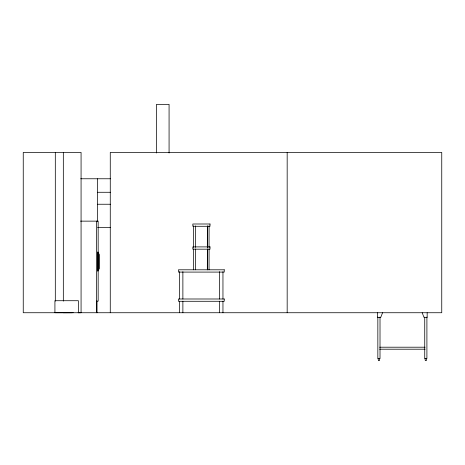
<?xml version="1.0" encoding="UTF-8"?>
<svg xmlns="http://www.w3.org/2000/svg" width="465" height="465" viewBox="0 0 465 465"><rect width="100%" height="100%" fill="white"/><g stroke="black" fill="none" stroke-linecap="round" stroke-linejoin="round"><path stroke-width="0.7" d="M379.731 358.538L379.44 360.654L378.417 360.654L378.132 358.538M426.614 358.538L426.329 360.654L425.306 360.654L425.022 358.538M382.567 312.736L380.73 317.432L377.586 317.432L377.586 312.736M73.203 312.713L55.312 312.736M63.327 312.736L71.843 312.713M78.23 312.695L81.073 312.683L81.073 152.433L23.25 152.433L23.25 312.736L441.75 312.736L441.75 152.433L110.269 152.433L110.269 312.736M80.707 178.769L110.455 178.769M97.574 192.278L110.606 192.278M97.574 204.245L110.455 204.245M80.526 221.137L98.167 221.137L98.167 301.122L96.447 301.122M97.574 227.49L110.606 227.49M98.016 253.28L98.295 253.28A1.598 1.598 0 0 1 99.161 254.704L99.161 268.468A1.598 1.598 0 0 1 98.295 269.886L98.016 269.886M379.649 347.204L425.097 347.204M379.649 349.203L425.097 349.203M422.179 312.736L424.016 317.432L427.161 317.432L427.161 312.736M426.905 317.031L426.905 358.538L424.731 358.538L424.731 317.031M380.015 317.031L380.015 358.538L377.842 358.538L377.842 317.031M287.172 152.433L287.172 312.736M222.956 271.665L222.956 299.047M222.956 301.21L222.956 312.736M219.544 271.665L219.544 299.047M219.544 301.21L219.544 312.736M209.093 225.862L209.047 247.473M209.093 248.909L209.047 269.799M195.352 225.862L195.352 247.473M195.352 248.909L195.352 269.799M193.638 225.862L193.638 247.473M193.638 248.909L193.638 269.799M182.879 271.665L182.879 299.047M182.879 301.21L182.879 312.736M179.467 271.665L179.467 299.047M179.467 301.21L179.467 312.736M169.074 152.997L169.074 104.346L156.484 104.346L156.484 152.997M97.574 178.769L97.574 221.758M97.022 301.122L97.022 312.736M96.447 221.137L96.447 312.736M78.393 312.736L78.393 300.716L54.922 300.716L54.922 312.736M63.327 152.433L63.327 301.128M55.312 152.433L55.312 301.128M98.016 253.582A1.482 1.482 0 0 1 98.888 254.71L98.894 268.462A1.482 1.482 0 0 1 98.016 269.584M81.073 312.683L78.213 312.695L81.073 312.683M210.011 223.996L192.835 223.996L192.835 226.286L210.011 226.286L210.011 223.996M210.011 246.898L192.835 246.898L192.835 249.188L210.011 249.188L210.011 246.898M98.016 252.135L97.441 252.135L97.441 271.031L98.016 271.031L98.016 252.135M224.24 269.799L178.444 269.799L178.444 272.089L224.24 272.089L224.24 269.799M224.24 298.995L178.444 298.995L178.444 301.285L224.24 301.285L224.24 298.995M207.378 247.473L207.378 225.862L207.326 247.473M207.378 269.799L207.378 248.909L207.326 269.799"/></g></svg>
